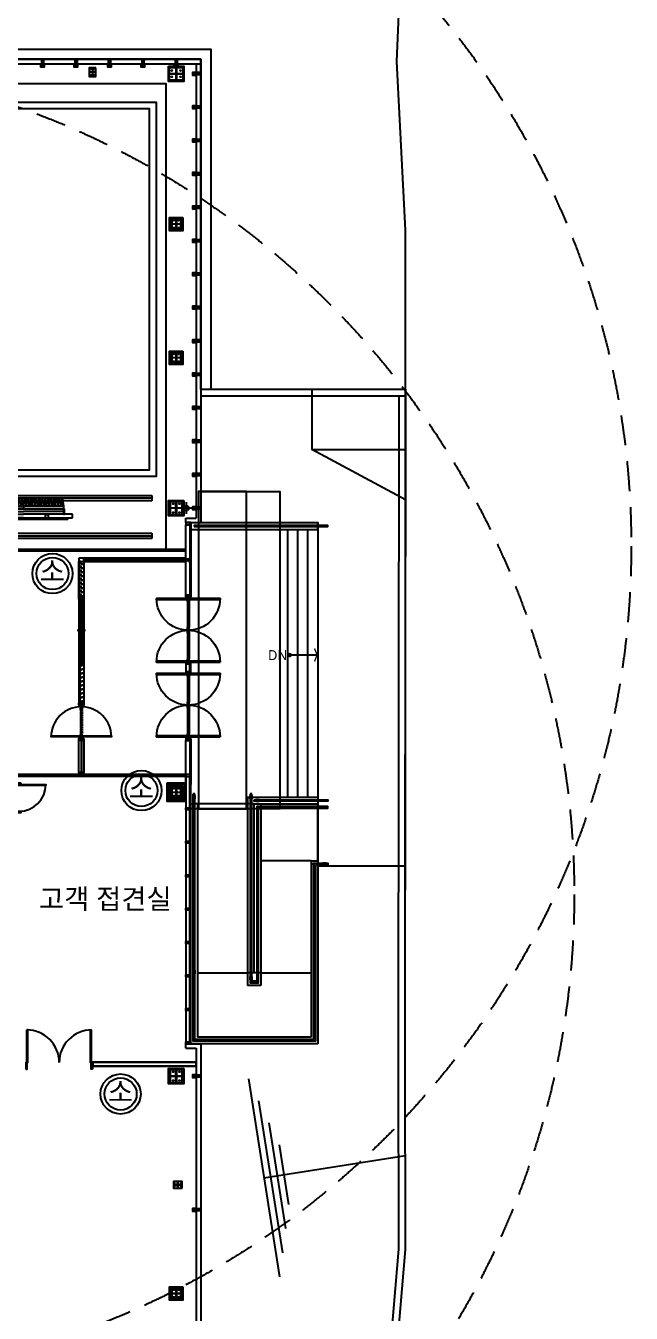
# Model space of a CAD drawing. Header units: millimetres. Extents: x 0 to 168200, y 0 to 118800.
# Drawn here: x 108000 to 126107, y 48807 to 87335 of the extents above; entities that cross this region are included whole.
import ezdxf
from ezdxf.enums import TextEntityAlignment as Align

# ---------------------------------------------------------------- set-up
doc = ezdxf.new("R2010")
doc.units = ezdxf.units.MM
doc.header["$LTSCALE"] = 200
for name, pattern in [('AUDIT_I_240418201134-0', [0.35, 0.25, -0.1]), ('CEN-GAUN', [32.2, 30, -1, 0.2, -1]), ('HID', [2.3, 1.5, -0.8]), ('HIDDEN', [0.375, 0.25, -0.125]), ('XR-PLAN$0$XR-plan(생기품질센터)$0$A31-지상01층평면도$0$$0$HIDDEN', [2, 1, -1])]:
    doc.linetypes.add(name, pattern=pattern)
for name, color, linetype in [('$A-DOOR', 252, 'AUDIT_I_240418201134-0'), ('AA-WAXM-FRAM', 7, 'Continuous'), ('BACK', 8, 'Continuous'), ('CEN', 1, 'CEN-GAUN'), ('H', 2, 'Continuous')]:
    doc.layers.add(name, color=color, linetype=linetype)
doc.styles.add('돋움', font='')
doc.styles.add('스타일1', font='')
doc.styles.get('돋움').set_extended_font_data('Dotum')
doc.styles.get('스타일1').set_extended_font_data('Malgun Gothic')

# ---------------------------------------------------------------- blocks, each defined once
blk = doc.blocks.new('D-2000')
at = {"layer": 'BACK'}
for p, q in [((30, 200), (30, 1170)), ((1970, 200), (1970, 1170))]:
    blk.add_line(p, q, dxfattribs=at)
for points in [[(30, 200), (65, 200), (65, 1170), (30, 1170)], [(1970, 200), (1935, 200), (1935, 1170), (1970, 1170)], [(0, 0), (45, 0), (45, 0), (45, 0), (45, 170), (30, 170), (30, 200), (0, 200), (0, 0)], [(2000, 0), (1955, 0), (1955, 0), (1955, 0), (1955, 170), (1970, 170), (1970, 200), (2000, 200), (2000, 0)]]:
    blk.add_lwpolyline(points, dxfattribs=at)
for centre, start, end in [((30, 200), 0, 90), ((1970, 200), 90, 180)]:
    blk.add_arc(centre, 970, start, end, dxfattribs=at)
blk = doc.blocks.new('emc chamber door')
at = {"layer": 'BACK'}
for p, q in [((5485, 1858), (5528, 2105)), ((5571, 1858), (5529, 2105)), ((5571, 1858), (5614, 2105)), ((5657, 1858), (5615, 2105)), ((5657, 1858), (5700, 2105)), ((5743, 1858), (5701, 2105)), ((5743, 1858), (5786, 2105)), ((5829, 1858), (5787, 2105)), ((5829, 1858), (5872, 2105)), ((5915, 1858), (5873, 2105)), ((5915, 1858), (5958, 2105)), ((6001, 1858), (5959, 2105)), ((6001, 1858), (6044, 2105)), ((6087, 1858), (6045, 2105)), ((6087, 1858), (6130, 2105)), ((6173, 1858), (6131, 2105)), ((6173, 1858), (6216, 2105)), ((6259, 1858), (6217, 2105)), ((6259, 1858), (6302, 2105)), ((6345, 1858), (6303, 2105)), ((6345, 1858), (6388, 2105)), ((6431, 1858), (6389, 2105)), ((6431, 1858), (6474, 2105)), ((6517, 1858), (6475, 2105)), ((6517, 1858), (6560, 2105)), ((6603, 1858), (6561, 2105)), ((6603, 1858), (6646, 2105)), ((6689, 1858), (6647, 2105)), ((6689, 1858), (6732, 2105)), ((6775, 1858), (6733, 2105)), ((6775, 1858), (6818, 2105)), ((6861, 1858), (6819, 2105)), ((6861, 1858), (6904, 2105)), ((6947, 1858), (6905, 2105)), ((6947, 1858), (6990, 2105)), ((7033, 1858), (6991, 2105)), ((7033, 1858), (7076, 2105)), ((7119, 1858), (7077, 2105)), ((7119, 1858), (7162, 2105)), ((7205, 1858), (7163, 2105)), ((7205, 1858), (7248, 2105)), ((7291, 1858), (7249, 2105)), ((7291, 1858), (7334, 2105)), ((7377, 1858), (7335, 2105)), ((7377, 1858), (7420, 2105)), ((7463, 1858), (7421, 2105)), ((7463, 1858), (7506, 2105)), ((7549, 1858), (7507, 2105)), ((7549, 1858), (7592, 2105)), ((7635, 1858), (7593, 2105)), ((7635, 1858), (7678, 2105)), ((7721, 1858), (7679, 2105)), ((7721, 1858), (7764, 2105)), ((7807, 1858), (7765, 2105)), ((7807, 1858), (7850, 2105)), ((7893, 1858), (7851, 2105)), ((5231, 1515), (5231, 1624)), ((5231, 1624), (6689, 1624)), ((5466, 1775), (6689, 1775)), ((5466, 1775), (5494, 1775)), ((5466, 1624), (5466, 1775)), ((5494, 1624), (5466, 1624)), ((5485, 1858), (6689, 1858)), ((5485, 1775), (5485, 1858)), ((6689, 1775), (5485, 1775)), ((5494, 1775), (5494, 1624)), ((5494, 1698), (6689, 1698)), ((6034, 1613), (5953, 1613)), ((5953, 1613), (5953, 1468)), ((6034, 1468), (6034, 1613)), ((7893, 1858), (6689, 1858)), ((6689, 1858), (6689, 1775)), ((6689, 1858), (6689, 1775)), ((7913, 1775), (6689, 1775)), ((6689, 1775), (7893, 1775)), ((7884, 1698), (6689, 1698)), ((8147, 1624), (6689, 1624)), ((7345, 1468), (7345, 1613)), ((7345, 1613), (7425, 1613)), ((7425, 1613), (7425, 1468)), ((7913, 1775), (7884, 1775)), ((7884, 1775), (7884, 1624)), ((7884, 1624), (7913, 1624)), ((7893, 1775), (7893, 1858)), ((7913, 1624), (7913, 1775)), ((8147, 1515), (8147, 1624)), ((5456, 1288), (0, 1288)), ((0, 1288), (0, 1127)), ((0, 1207), (5456, 1207)), ((2635, 965), (2678, 1212)), ((2721, 965), (2679, 1212)), ((2721, 965), (2764, 1212)), ((2807, 965), (2765, 1212)), ((2807, 965), (2850, 1212)), ((2893, 965), (2851, 1212)), ((2893, 965), (2936, 1212)), ((2979, 965), (2937, 1212)), ((2979, 965), (3022, 1212)), ((3065, 965), (3023, 1212)), ((3065, 965), (3108, 1212)), ((3151, 965), (3109, 1212)), ((3151, 965), (3194, 1212)), ((3237, 965), (3195, 1212)), ((3237, 965), (3280, 1212)), ((3323, 965), (3281, 1212)), ((3323, 965), (3366, 1212)), ((3409, 965), (3367, 1212)), ((3409, 965), (3452, 1212)), ((3495, 965), (3453, 1212)), ((3495, 965), (3538, 1212)), ((3581, 965), (3539, 1212)), ((3581, 965), (3624, 1212)), ((3667, 965), (3625, 1212)), ((3667, 965), (3710, 1212)), ((3753, 965), (3711, 1212)), ((3753, 965), (3796, 1212)), ((3839, 965), (3797, 1212)), ((3839, 965), (3882, 1212)), ((3925, 965), (3883, 1212)), ((3925, 965), (3968, 1212)), ((4011, 965), (3969, 1212)), ((4011, 965), (4054, 1212)), ((4097, 965), (4055, 1212)), ((4097, 965), (4140, 1212)), ((4183, 965), (4141, 1212)), ((4183, 965), (4226, 1212)), ((4269, 965), (4227, 1212)), ((4269, 965), (4312, 1212)), ((4355, 965), (4313, 1212)), ((4355, 965), (4398, 1212)), ((4441, 965), (4399, 1212)), ((4441, 965), (4484, 1212)), ((4527, 965), (4485, 1212)), ((4527, 965), (4570, 1212)), ((4613, 965), (4571, 1212)), ((4613, 965), (4656, 1212)), ((4699, 965), (4657, 1212)), ((4699, 965), (4742, 1212)), ((4785, 965), (4743, 1212)), ((4785, 965), (4828, 1212)), ((4871, 965), (4829, 1212)), ((4871, 965), (4914, 1212)), ((4957, 965), (4915, 1212)), ((4957, 965), (5000, 1212)), ((5043, 965), (5001, 1212)), ((6689, 1515), (5231, 1515)), ((5662, 1403), (5361, 1403)), ((5361, 1403), (5361, 1207)), ((5361, 1207), (5456, 1207)), ((8015, 1515), (5364, 1515)), ((5364, 1461), (5364, 1515)), ((5364, 1461), (8015, 1461)), ((5456, 619), (5456, 1390)), ((5456, 1390), (5574, 1390)), ((5574, 1390), (5574, 619)), ((8080, 1288), (5574, 1288)), ((5574, 1207), (7814, 1207)), ((5574, 1207), (5662, 1207)), ((5662, 1207), (5662, 1403)), ((5953, 1468), (6034, 1468)), ((6689, 1515), (8147, 1515)), ((7425, 1468), (7345, 1468)), ((7726, 1207), (7726, 1403)), ((7726, 1403), (8027, 1403)), ((7814, 1207), (7726, 1207)), ((7932, 1390), (7814, 1390)), ((7814, 1390), (7814, 619)), ((7932, 619), (7932, 1390)), ((7932, 1207), (8080, 1207)), ((8027, 1207), (7932, 1207)), ((8015, 1461), (8015, 1515)), ((8027, 1403), (8027, 1207)), ((8187, 1353), (8080, 1353)), ((8080, 1353), (8080, 610)), ((8187, 1353), (8187, 610)), ((8800, 1288), (8187, 1288)), ((8800, 1207), (8187, 1207)), ((8800, 1127), (8800, 1288)), ((0, 1127), (5456, 1127)), ((2616, 882), (3839, 882)), ((2616, 882), (2644, 882)), ((2616, 731), (2616, 882)), ((2635, 965), (3839, 965)), ((2635, 882), (2635, 965)), ((3839, 882), (2635, 882)), ((2644, 882), (2644, 731)), ((2644, 805), (3839, 805)), ((5043, 965), (3839, 965)), ((3839, 965), (3839, 882)), ((3839, 965), (3839, 882)), ((5063, 882), (3839, 882)), ((3839, 882), (5043, 882)), ((5034, 805), (3839, 805)), ((5063, 882), (5034, 882)), ((5034, 882), (5034, 731)), ((5043, 882), (5043, 965)), ((5063, 731), (5063, 882)), ((5574, 1127), (7814, 1127)), ((5893, 1087), (5574, 1087)), ((5574, 1087), (5574, 1001)), ((5574, 1001), (5893, 1002)), ((5657, 983), (5657, 692)), ((7731, 983), (5657, 983)), ((5657, 983), (5657, 875)), ((5657, 778), (5738, 875)), ((5657, 875), (7731, 875)), ((5893, 1002), (5893, 1087)), ((5893, 1068), (7501, 1068)), ((5893, 1021), (5893, 1068)), ((7501, 1021), (5893, 1021)), ((7501, 1087), (7814, 1087)), ((7501, 1002), (7501, 1087)), ((7501, 1068), (7501, 1021)), ((7814, 1001), (7501, 1002)), ((7731, 778), (7650, 875)), ((7731, 983), (7731, 692)), ((7731, 875), (7731, 983)), ((7814, 1087), (7814, 1001)), ((7932, 1127), (8080, 1127)), ((8187, 1127), (8800, 1127)), ((2381, 621), (2381, 731)), ((2381, 731), (3839, 731)), ((3839, 621), (2381, 621)), ((5164, 621), (2514, 621)), ((2514, 568), (2514, 621)), ((2514, 568), (5164, 568)), ((2644, 731), (2616, 731)), ((3183, 720), (3103, 720)), ((3103, 720), (3103, 575)), ((3103, 575), (3183, 575)), ((3183, 575), (3183, 720)), ((5297, 731), (3839, 731)), ((3839, 621), (5297, 621)), ((4495, 575), (4495, 720)), ((4495, 720), (4575, 720)), ((4575, 575), (4495, 575)), ((4575, 720), (4575, 575)), ((5034, 731), (5063, 731)), ((5071, 289), (5071, 396)), ((7865, 396), (5071, 396)), ((5164, 568), (5164, 621)), ((5297, 621), (5297, 731)), ((5574, 619), (5425, 619)), ((5425, 619), (5425, 448)), ((5425, 448), (7962, 448)), ((5574, 619), (5456, 619)), ((5657, 692), (5574, 619)), ((5574, 619), (5740, 448)), ((7814, 619), (7648, 448)), ((7731, 692), (7814, 619)), ((7814, 619), (7962, 619)), ((7814, 619), (7932, 619)), ((7962, 619), (7962, 448)), ((5414, 161), (0, 161)), ((0, 161), (0, 0)), ((5414, 80), (0, 80)), ((0, 0), (5414, 0)), ((7865, 289), (5071, 289)), ((5414, 289), (5414, -96)), ((5580, -96), (5580, 289)), ((5964, 161), (5580, 161)), ((7807, 80), (5580, 80)), ((5580, 0), (7807, 0)), ((5964, 289), (6079, 289)), ((5964, 80), (5964, 289)), ((6079, 80), (5964, 80)), ((6079, 289), (6079, 80)), ((6764, 161), (6079, 161)), ((6764, 289), (6879, 289)), ((6764, 80), (6764, 289)), ((6879, 80), (6764, 80)), ((6879, 289), (6879, 80)), ((7550, 161), (6879, 161)), ((7550, 289), (7665, 289)), ((7550, 80), (7550, 289)), ((7665, 80), (7550, 80)), ((7665, 289), (7665, 80)), ((7807, 161), (7665, 161)), ((7807, -96), (7807, 289)), ((7974, 307), (7974, -96)), ((8800, 161), (7974, 161)), ((8800, 80), (7974, 80)), ((7974, 0), (8800, 0)), ((8800, 0), (8800, 161)), ((5414, -96), (5580, -96)), ((7974, -96), (7807, -96))]:
    blk.add_line(p, q, dxfattribs=at)
for centre in [(5474, 569), (5474, 486), (5560, 569), (5560, 486), (7827, 569), (7827, 486), (7914, 569), (7914, 486)]:
    blk.add_circle(centre, 19.3, dxfattribs=at)
for radius in [322, 215]:
    blk.add_arc((7865, 610), radius, 270, 0, dxfattribs=at)
blk = doc.blocks.new('D-900C')
at = {"layer": 'BACK'}
for points in [[(820, 800), (850, 800), (850, -800), (820, -800)], [(50, -50), (0, -50), (0, 50), (50, 50)], [(900, -50), (850, -50), (850, 50), (900, 50)]]:
    blk.add_lwpolyline(points, close=True, dxfattribs=at)
blk.add_arc((850, 0), 800, 90, 270, dxfattribs=at)
blk = doc.blocks.new('BOLT1')
at = {"layer": 'BACK', "linetype": 'HIDDEN'}
for p, q in [((10, 209), (5, 209)), ((5, -31), (5, 209)), ((7, 219), (6, 209)), ((6, -46), (6, 209)), ((10, 222), (7, 219)), ((9, 210), (7, 219)), ((10, 219), (8, 220)), ((10, 219), (9, 210)), ((10, 222), (10, 209)), ((10, 222), (13, 219)), ((10, 209), (15, 203)), ((13, 219), (15, 209)), ((16, 209), (15, 209)), ((15, -46), (15, 209)), ((16, -31), (16, 209)), ((6, -46), (0, -52)), ((21, -52), (0, -52)), ((16, -31), (5, -31)), ((15, -46), (6, -46)), ((15, -46), (21, -52))]:
    blk.add_line(p, q, dxfattribs=at)
at = {"layer": 'BACK'}
blk.add_line((10, -67), (10, 228), dxfattribs=at)
blk = doc.blocks.new('SQ-PIPE-100X100X4.5T')
at = {"layer": 'BACK'}
for p, q in [((-89, 8), (46, 8)), ((50, 46), (142, -46)), ((50, -46), (142, 46)), ((-89, -8), (46, -8))]:
    blk.add_line(p, q, dxfattribs=at)
for points in [[(46, -50), (146, -50), (146, 50), (46, 50)], [(50, -46), (142, -46), (142, 46), (50, 46)]]:
    blk.add_lwpolyline(points, close=True, dxfattribs=at)
blk.add_circle((-69, 0), 7.5, dxfattribs=at)
blk.add_arc((-102, 0), 15.1, 330.1372, 29.8628, dxfattribs=at)
at = {"layer": 'BACK', "extrusion": (0, 0, -1), "yscale": 0.6121869552298449, "zscale": -0.6121869552298449, "rotation": 90}
for p, xscale in [((31, 23), 0.6121869552298449), ((31, -23), -0.6121869552298449)]:
    blk.add_blockref('BOLT1', p, dxfattribs=dict(at, xscale=xscale))
blk = doc.blocks.new('X-PIPE-1PL')
at = {"layer": 'AA-WAXM-FRAM', "xscale": -1, "rotation": 90}
for p in [(67000, 346), (68000, 346), (69000, 346), (70000, 346), (71000, 346)]:
    blk.add_blockref('SQ-PIPE-100X100X4.5T', p, dxfattribs=at)
at = {"layer": 'AA-WAXM-FRAM', "xscale": -1}
for p in [(71646, 0), (71646, -1000), (71646, -2000), (71646, -3000), (71646, -4000), (71646, -5000), (71646, -6000), (71646, -7000), (71646, -8000), (71646, -9000), (71646, -10000), (71646, -11000), (71646, -12000), (71646, -13000), (71646, -30000), (71646, -34000)]:
    blk.add_blockref('SQ-PIPE-100X100X4.5T', p, dxfattribs=at)
blk = doc.blocks.new('1층 창문-1')
at = {"layer": 'BACK'}
for p, q in [((112785, 64930), (112785, 64870)), ((112935, 64930), (112785, 64930)), ((112785, 64870), (112911, 64870)), ((112911, 64870), (112911, 64930)), ((112911, 64900), (112935, 64900)), ((112935, 64900), (112935, 64930)), ((112911, 63900), (112935, 63900)), ((112911, 62900), (112935, 62900)), ((112911, 61900), (112935, 61900)), ((112911, 60900), (112935, 60900)), ((112911, 59900), (112935, 59900)), ((112911, 58900), (112935, 58900)), ((112911, 57900), (112935, 57900)), ((112785, 56930), (112911, 56930)), ((112785, 56870), (112785, 56930)), ((112935, 56870), (112785, 56870)), ((112911, 56930), (112911, 56870)), ((112911, 56900), (112935, 56900)), ((112935, 56900), (112935, 56870))]:
    blk.add_line(p, q, dxfattribs=at)
at = {"layer": 'BACK', "linetype": 'Continuous'}
blk.add_line((112785, 64870), (112785, 56930), dxfattribs=at)
at = {"layer": 'BACK', "linetype": 'Continuous', "ltscale": 2}
for p, q in [((112911, 56900), (112911, 64900)), ((112935, 56900), (112935, 64900))]:
    blk.add_line(p, q, dxfattribs=at)
at = {"layer": 'BACK'}
for points in [[(112785, 63870), (112785, 63930), (112911, 63930), (112911, 63870)], [(112785, 62870), (112785, 62930), (112911, 62930), (112911, 62870)], [(112785, 61870), (112785, 61930), (112911, 61930), (112911, 61870)], [(112785, 60870), (112785, 60930), (112911, 60930), (112911, 60870)], [(112785, 59870), (112785, 59930), (112911, 59930), (112911, 59870)], [(112785, 58870), (112785, 58930), (112911, 58930), (112911, 58870)], [(112785, 57870), (112785, 57930), (112911, 57930), (112911, 57870)]]:
    blk.add_lwpolyline(points, close=True, dxfattribs=at)
blk = doc.blocks.new('D-2000C_AD')
at = {"layer": 'BACK'}
for points in [[(50, 950), (80, 950), (80, -950), (50, -950)], [(1920, 950), (1950, 950), (1950, -950), (1920, -950)], [(50, -75), (0, -75), (0, 75), (50, 75)], [(2000, -75), (1950, -75), (1950, 75), (2000, 75)]]:
    blk.add_lwpolyline(points, close=True, dxfattribs=at)
for centre, start, end in [((50, 0), 270, 90), ((1950, 0), 90, 270)]:
    blk.add_arc(centre, 950, start, end, dxfattribs=at)
blk = doc.blocks.new('HIDDENBAR-CEN')
at = {"layer": 'BACK'}
blk.add_line((0, 126), (0, 150), dxfattribs=at)
blk.add_lwpolyline([(30, 0), (-30, 0), (-30, 126), (30, 126)], close=True, dxfattribs=at)
blk = doc.blocks.new('HIDDENBAR-EDG')
at = {"layer": 'BACK'}
for p, q in [((0, 126), (60, 126)), ((0, 0), (0, 126)), ((60, 0), (0, 0)), ((30, 126), (30, 150)), ((30, 150), (60, 150)), ((60, 150), (60, 0))]:
    blk.add_line(p, q, dxfattribs=at)
blk = doc.blocks.new('A$C415a042e')
at = {"layer": 'BACK'}
h = blk.add_hatch(dxfattribs=at)
h.set_pattern_fill('ANSI37', color=256, scale=0.5, style=0)
h.set_pattern_definition([(315, (-3426604.3902, -1209996.1057), (-1.1225320151, -1.1225320151), []), (225, (-3426604.3902, -1209996.1057), (-1.1225320151, 1.1225320151), [])])
h.paths.add_polyline_path([(29, 1008), (29, 1014), (22, 1014), (22, 1015), (34, 1015, 0.33913)])
h.paths.add_polyline_path([(11, 1015), (22, 1015), (22, 1014), (17, 1014), (17, 1008, 0.33913)])
h = blk.add_hatch(dxfattribs=at)
h.set_pattern_fill('ANSI37', color=256, scale=0.5, style=0)
h.set_pattern_definition([(315, (-3426464.3902, -1208408.958), (-1.1225320151, -1.1225320151), []), (225, (-3426464.3902, -1208408.958), (-1.1225320151, 1.1225320151), [])])
h.paths.add_polyline_path([(29, 255), (29, 249), (22, 249), (22, 248), (34, 248, -0.33913)])
h.paths.add_polyline_path([(11, 248), (22, 248), (22, 249), (17, 249), (17, 255, -0.33913)])
for p, q in [((0, 1015), (0, 1100)), ((45, 1015), (0, 1015)), ((0, 1015), (0, 248)), ((1, 1099), (1, 1016)), ((1, 1016), (44, 1016)), ((17, 1098), (17, 1103)), ((29, 1014), (17, 1014)), ((17, 249), (17, 1014)), ((18, 1105), (18, 1098)), ((18, 249), (18, 1014)), ((26, 1098), (26, 1105)), ((26, 249), (26, 1014)), ((28, 1103), (28, 1098)), ((29, 249), (29, 1014)), ((44, 1016), (44, 1099)), ((45, 1100), (45, 1015)), ((45, 1015), (45, 248)), ((45, 248), (0, 248)), ((0, 248), (0, 163)), ((1, 247), (44, 247)), ((1, 164), (1, 247)), ((29, 249), (17, 249)), ((17, 165), (17, 159)), ((18, 158), (18, 165)), ((26, 165), (26, 158)), ((28, 159), (28, 165)), ((44, 247), (44, 164)), ((45, 163), (45, 248))]:
    blk.add_line(p, q, dxfattribs=at)
for points in [[(1, 1016), (22, 1016), (22, 1026), (21, 1026), (21, 1017), (2, 1017), (2, 1097), (43, 1097), (43, 1017), (24, 1017), (24, 1026), (23, 1026), (23, 1016), (44, 1016), (44, 1098), (1, 1098)], [(26, 1098), (26, 1099), (19, 1099), (19, 1098)], [(1, 247), (22, 247), (22, 237), (21, 237), (21, 246), (2, 246), (2, 166), (43, 166), (43, 246), (24, 246), (24, 237), (23, 237), (23, 247), (44, 247), (44, 165), (1, 165)], [(26, 165), (26, 164), (19, 164), (19, 165)]]:
    blk.add_lwpolyline(points, close=True, dxfattribs=at)
for centre, radius, start, end in [((22, 1052), 53.1, 94.3181, 115.0576), ((22, 1052), 51.9, 95.7475, 114.2178), ((9, 1008), 7.15, 2.1571, 77.0905), ((-16, 1098), 35.9, 1.1253, 13.4073), ((-16, 1098), 35.4, 1.1396, 13.4283), ((-26, 1098), 47.2, 0.96, 11.8684), ((-26, 1098), 46.7, 0.9703, 11.8684), ((-26, 1098), 46.2, 0.9808, 11.8684), ((-26, 1098), 48.1, 0.9413, 11.7482), ((-26, 1098), 47.7, 0.9502, 11.8469), ((71, 1098), 48.1, 168.2518, 179.0587), ((71, 1098), 47.7, 168.1531, 179.0498), ((71, 1098), 47.2, 168.1316, 179.04), ((71, 1098), 46.7, 168.1316, 179.0297), ((71, 1098), 46.2, 168.1316, 179.0192), ((61, 1098), 35.9, 166.5927, 178.8747), ((61, 1098), 35.4, 166.5717, 178.8604), ((22, 1052), 53.1, 64.9424, 85.6819), ((22, 1052), 51.9, 65.7822, 84.2525), ((36, 1008), 7.15, 102.9095, 177.8429), ((22, 211), 53.1, 244.9424, 265.6819), ((22, 211), 51.9, 245.7822, 264.2525), ((9, 255), 7.15, 282.9095, 357.8429), ((-16, 165), 35.9, 346.5927, 358.8747), ((-16, 165), 35.4, 346.5717, 358.8604), ((-26, 165), 47.2, 348.1316, 359.04), ((-26, 165), 46.7, 348.1316, 359.0297), ((-26, 165), 46.2, 348.1316, 359.0192), ((-26, 165), 48.1, 348.2518, 359.0587), ((-26, 165), 47.7, 348.1531, 359.0498), ((71, 165), 48.1, 180.9413, 191.7482), ((71, 165), 47.7, 180.9502, 191.8469), ((71, 165), 47.2, 180.96, 191.8684), ((71, 165), 46.7, 180.9703, 191.8684), ((71, 165), 46.2, 180.9808, 191.8684), ((61, 165), 35.9, 181.1253, 193.4073), ((61, 165), 35.4, 181.1396, 193.4283), ((22, 211), 53.1, 274.3181, 295.0576), ((22, 211), 51.9, 275.7475, 294.2178), ((36, 255), 7.15, 182.1571, 257.0905)]:
    blk.add_arc(centre, radius, start, end, dxfattribs=at)
blk = doc.blocks.new('x-stu-1Fcol')
at = {"layer": 'BACK'}
for p, q in [((68610, 50), (68390, 50)), ((71050, -33360), (71050, -33140)), ((70853, -36500), (71153, -36500))]:
    blk.add_line(p, q, dxfattribs=at)
for points in [[(68600, 180), (68400, 180), (68400, -80), (68600, -80)], [(70770, 230), (71230, 230), (71230, -230), (70770, -230)], [(70800, 200), (71200, 200), (71200, -200), (70800, -200)], [(70800, 10), (70994, 10), (70994, -9), (70800, -9)], [(71007, 10), (71200, 10), (71200, -9), (71007, -9)], [(71200, -4300), (71200, -4700), (70800, -4700), (70800, -4300)], [(71150, -4350), (71150, -4650), (70850, -4650), (70850, -4350)], [(71006, -4350), (71006, -4495), (70994, -4495), (70994, -4350)], [(71006, -4505), (71006, -4650), (70994, -4650), (70994, -4505)], [(71200, -8300), (71200, -8700), (70800, -8700), (70800, -8300)], [(71150, -8350), (71150, -8650), (70850, -8650), (70850, -8350)], [(71006, -8350), (71006, -8495), (70994, -8495), (70994, -8350)], [(71006, -8505), (71006, -8650), (70994, -8650), (70994, -8505)], [(71230, -12770), (71230, -13230), (70770, -13230), (70770, -12770)], [(71200, -12800), (71200, -13200), (70800, -13200), (70800, -12800)], [(71010, -12800), (71010, -12993), (70991, -12993), (70991, -12800)], [(71010, -13006), (71010, -13200), (70991, -13200), (70991, -13006)], [(71200, -21300), (71200, -21700), (70800, -21700), (70800, -21300)], [(71150, -21350), (71150, -21650), (70850, -21650), (70850, -21350)], [(71006, -21350), (71006, -21495), (70994, -21495), (70994, -21350)], [(71006, -21505), (71006, -21650), (70994, -21650), (70994, -21505)], [(71230, -29770), (71230, -30230), (70770, -30230), (70770, -29770)], [(71200, -29800), (71200, -30200), (70800, -30200), (70800, -29800)], [(71010, -29800), (71010, -29993), (70991, -29993), (70991, -29800)], [(71010, -30006), (71010, -30200), (70991, -30200), (70991, -30006)], [(71180, -33350), (71180, -33150), (70920, -33150), (70920, -33350)], [(71200, -36300), (71200, -36700), (70800, -36700), (70800, -36300)], [(71150, -36350), (71150, -36650), (70850, -36650), (70850, -36350)], [(71006, -36350), (71006, -36495), (70994, -36495), (70994, -36350)], [(71006, -36505), (71006, -36650), (70994, -36650), (70994, -36505)]]:
    blk.add_lwpolyline(points, close=True, dxfattribs=at)
for points in [[(68550, -50), (68550, -41), (68516, -41, -0.414214), (68503, -28), (68503, 128, -0.414214), (68516, 141), (68550, 141), (68550, 150), (68450, 150), (68450, 141), (68484, 141, -0.414214), (68497, 128), (68497, -28, -0.414214), (68484, -41), (68450, -41), (68450, -50)], [(70800, -200), (70800, -179), (70972, -179, 0.414214), (70994, -157), (70994, 157, 0.414214), (70972, 179), (70800, 179), (70800, 200), (71200, 200), (71200, 179), (71029, 179, 0.414214), (71007, 157), (71007, -157, 0.414214), (71029, -179), (71200, -179), (71200, -200)], [(70850, -4350), (70865, -4350), (70865, -4477, 0.414214), (70883, -4495), (71117, -4495, 0.414214), (71135, -4477), (71135, -4350), (71150, -4350), (71150, -4650), (71135, -4650), (71135, -4523, 0.414214), (71117, -4505), (70883, -4505, 0.414214), (70865, -4523), (70865, -4650), (70850, -4650)], [(70850, -8350), (70865, -8350), (70865, -8477, 0.414214), (70883, -8495), (71117, -8495, 0.414214), (71135, -8477), (71135, -8350), (71150, -8350), (71150, -8650), (71135, -8650), (71135, -8523, 0.414214), (71117, -8505), (70883, -8505, 0.414214), (70865, -8523), (70865, -8650), (70850, -8650)], [(70800, -12800), (70821, -12800), (70821, -12971, 0.414214), (70843, -12993), (71157, -12993, 0.414214), (71179, -12971), (71179, -12800), (71200, -12800), (71200, -13200), (71179, -13200), (71179, -13028, 0.414214), (71157, -13006), (70843, -13006, 0.414214), (70821, -13028), (70821, -13200), (70800, -13200)], [(70850, -21350), (70865, -21350), (70865, -21477, 0.414214), (70883, -21495), (71117, -21495, 0.414214), (71135, -21477), (71135, -21350), (71150, -21350), (71150, -21650), (71135, -21650), (71135, -21523, 0.414214), (71117, -21505), (70883, -21505, 0.414214), (70865, -21523), (70865, -21650), (70850, -21650)], [(70800, -29800), (70821, -29800), (70821, -29971, 0.414214), (70843, -29993), (71157, -29993, 0.414214), (71179, -29971), (71179, -29800), (71200, -29800), (71200, -30200), (71179, -30200), (71179, -30028, 0.414214), (71157, -30006), (70843, -30006, 0.414214), (70821, -30028), (70821, -30200), (70800, -30200)], [(70950, -33300), (70959, -33300), (70959, -33266, -0.414214), (70972, -33253), (71128, -33253, -0.414214), (71141, -33266), (71141, -33300), (71150, -33300), (71150, -33200), (71141, -33200), (71141, -33234, -0.414214), (71128, -33247), (70972, -33247, -0.414214), (70959, -33234), (70959, -33200), (70950, -33200)], [(70850, -36350), (70865, -36350), (70865, -36477, 0.414214), (70883, -36495), (71117, -36495, 0.414214), (71135, -36477), (71135, -36350), (71150, -36350), (71150, -36650), (71135, -36650), (71135, -36523, 0.414214), (71117, -36505), (70883, -36505, 0.414214), (70865, -36523), (70865, -36650), (70850, -36650)]]:
    blk.add_lwpolyline(points, format="xyb", close=True, dxfattribs=at)
for centre, radius in [((68450, 50), 12), ((68550, 50), 12), ((70870, 94), 13.5), ((71130, 94), 13.5), ((70870, -94), 13.5), ((71130, -94), 13.5), ((70930, -4390), 11), ((70930, -4610), 11), ((71071, -4390), 11), ((71071, -4610), 11), ((70930, -8390), 11), ((71071, -8390), 11), ((70930, -8610), 11), ((71071, -8610), 11), ((70906, -12870), 13.5), ((71094, -12870), 13.5), ((70906, -13130), 13.5), ((71094, -13130), 13.5), ((70930, -21390), 11), ((71071, -21390), 11), ((70930, -21610), 11), ((71071, -21610), 11), ((70906, -29870), 13.5), ((71094, -29870), 13.5), ((70906, -30130), 13.5), ((71094, -30130), 13.5), ((71050, -33200), 12), ((71050, -33300), 12), ((70930, -36390), 11), ((70930, -36610), 11), ((71071, -36390), 11), ((71071, -36610), 11)]:
    blk.add_circle(centre, radius, dxfattribs=at)
at = {"layer": 'BACK', "style": '스타일1'}
blk.add_text('WC1', height=35, rotation=90, dxfattribs=at).set_placement((68440, 76))
blk.add_text('WC1', height=35, dxfattribs=at).set_placement((71076, -33190))
blk = doc.blocks.new('XR-PLAN$0$D-1000C')
at = {"layer": 'BACK'}
for points in [[(920, 900), (950, 900), (950, -900), (920, -900)], [(50, -50), (0, -50), (0, 50), (50, 50)], [(1000, -50), (950, -50), (950, 50), (1000, 50)]]:
    blk.add_lwpolyline(points, close=True, dxfattribs=at)
blk.add_arc((950, 0), 900, 90, 270, dxfattribs=at)
blk = doc.blocks.new('XR-PLAN$0$A$C27009beb')
at = {"layer": '$A-DOOR'}
h = blk.add_hatch(dxfattribs=at)
h.set_pattern_fill('ANSI37', color=5, scale=0.5, style=0)
h.set_pattern_definition([(315, (-3426604.3902, -1210206.1057), (-1.1225320151, -1.1225320151), []), (225, (-3426604.3902, -1210206.1057), (-1.1225320151, 1.1225320151), [])])
h.paths.add_polyline_path([(29, 798), (29, 804), (22, 804), (22, 805), (34, 805, 0.33913)])
h.paths.add_polyline_path([(11, 805), (22, 805), (22, 804), (17, 804), (17, 798, 0.33913)])
h = blk.add_hatch(dxfattribs=at)
h.set_pattern_fill('ANSI37', color=5, scale=0.5, style=0)
h.set_pattern_definition([(315, (-3426464.3902, -1208563.958), (-1.1225320151, -1.1225320151), []), (225, (-3426464.3902, -1208563.958), (-1.1225320151, 1.1225320151), [])])
h.paths.add_polyline_path([(29, 100), (29, 94), (22, 94), (22, 93), (34, 93, -0.33913)])
h.paths.add_polyline_path([(11, 93), (22, 93), (22, 94), (17, 94), (17, 100, -0.33913)])
for p, q in [((0, 805), (0, 890)), ((45, 805), (0, 805)), ((1, 889), (1, 806)), ((1, 806), (44, 806)), ((17, 888), (17, 893)), ((17, 94), (17, 804)), ((18, 895), (18, 888)), ((18, 94), (18, 804)), ((26, 888), (26, 895)), ((26, 94), (26, 804)), ((28, 893), (28, 888)), ((29, 94), (29, 804)), ((44, 806), (44, 889)), ((45, 890), (45, 805)), ((45, 93), (0, 93)), ((0, 93), (0, 8)), ((1, 92), (44, 92)), ((1, 9), (1, 92)), ((17, 10), (17, 4)), ((18, 3), (18, 10)), ((26, 10), (26, 3)), ((28, 4), (28, 10)), ((44, 92), (44, 9)), ((45, 8), (45, 93))]:
    blk.add_line(p, q, dxfattribs=at)
at = {"layer": '$A-DOOR', "color": 252}
for p, q in [((0, 805), (0, 93)), ((45, 805), (45, 93))]:
    blk.add_line(p, q, dxfattribs=at)
at = {"layer": '$A-DOOR', "color": 5}
for p, q in [((29, 804), (17, 804)), ((29, 94), (17, 94))]:
    blk.add_line(p, q, dxfattribs=at)
at = {"layer": '$A-DOOR'}
for points in [[(1, 806), (22, 806), (22, 816), (21, 816), (21, 807), (2, 807), (2, 887), (43, 887), (43, 807), (24, 807), (24, 816), (23, 816), (23, 806), (44, 806), (44, 888), (1, 888)], [(1, 92), (22, 92), (22, 82), (21, 82), (21, 91), (2, 91), (2, 11), (43, 11), (43, 91), (24, 91), (24, 82), (23, 82), (23, 92), (44, 92), (44, 10), (1, 10)]]:
    blk.add_lwpolyline(points, close=True, dxfattribs=at)
at = {"layer": '$A-DOOR', "color": 5}
for points in [[(26, 888), (26, 889), (19, 889), (19, 888)], [(26, 10), (26, 9), (19, 9), (19, 10)]]:
    blk.add_lwpolyline(points, close=True, dxfattribs=at)
at = {"layer": '$A-DOOR'}
for centre, radius, start, end in [((22, 842), 53.1, 94.3181, 115.0576), ((22, 842), 51.9, 95.7475, 114.2178), ((9, 798), 7.15, 2.1571, 77.0905), ((22, 842), 53.1, 64.9424, 85.6819), ((22, 842), 51.9, 65.7822, 84.2525), ((22, 56), 53.1, 244.9424, 265.6819), ((22, 56), 51.9, 245.7822, 264.2525), ((9, 100), 7.15, 282.9095, 357.8429), ((22, 56), 53.1, 274.3181, 295.0576), ((22, 56), 51.9, 275.7475, 294.2178)]:
    blk.add_arc(centre, radius, start, end, dxfattribs=at)
at = {"layer": '$A-DOOR', "color": 5}
for centre, radius, start, end in [((-16, 888), 35.9, 1.1253, 13.4073), ((-16, 888), 35.4, 1.1396, 13.4283), ((-26, 888), 47.2, 0.96, 11.8684), ((-26, 888), 46.7, 0.9703, 11.8684), ((-26, 888), 46.2, 0.9808, 11.8684), ((-26, 888), 48.1, 0.9413, 11.7482), ((-26, 888), 47.7, 0.9502, 11.8469), ((71, 888), 48.1, 168.2518, 179.0587), ((71, 888), 47.7, 168.1531, 179.0498), ((71, 888), 47.2, 168.1316, 179.04), ((71, 888), 46.7, 168.1316, 179.0297), ((71, 888), 46.2, 168.1316, 179.0192), ((61, 888), 35.9, 166.5927, 178.8747), ((61, 888), 35.4, 166.5717, 178.8604), ((36, 798), 7.15, 102.9095, 177.8429), ((-16, 10), 35.9, 346.5927, 358.8747), ((-16, 10), 35.4, 346.5717, 358.8604), ((-26, 10), 47.2, 348.1316, 359.04), ((-26, 10), 46.7, 348.1316, 359.0297), ((-26, 10), 46.2, 348.1316, 359.0192), ((-26, 10), 48.1, 348.2518, 359.0587), ((-26, 10), 47.7, 348.1531, 359.0498), ((71, 10), 48.1, 180.9413, 191.7482), ((71, 10), 47.7, 180.9502, 191.8469), ((71, 10), 47.2, 180.96, 191.8684), ((71, 10), 46.7, 180.9703, 191.8684), ((71, 10), 46.2, 180.9808, 191.8684), ((61, 10), 35.9, 181.1253, 193.4073), ((61, 10), 35.4, 181.1396, 193.4283), ((36, 100), 7.15, 182.1571, 257.0905)]:
    blk.add_arc(centre, radius, start, end, dxfattribs=at)
blk = doc.blocks.new('%%P150RD')
at = {"layer": 'BACK'}
for p, q in [((-175, 0), (175, 0)), ((0, 175), (0, -175))]:
    blk.add_line(p, q, dxfattribs=at)
blk.add_circle((0, 0), 75, dxfattribs=at)

msp = doc.modelspace()

# ---------------------------------------------------------------- linework, layer by layer
at = {"layer": 'BACK'}
for p, q in [((73500, 86335), (113235, 86335)), ((113235, 86335), (113235, 72465)), ((73500, 86200), (113235, 86200)), ((113100, 86200), (113100, 72600)), ((116554.3, 76450), (116558.6, 74650)), ((116558.6, 74650), (119360.2, 74650)), ((119360.7, 73150), (116558.6, 74650)), ((112785, 72600), (113100, 72600)), ((112785, 72465), (112785, 72600)), ((112785, 72600), (113100, 72600)), ((112785, 72465), (112785, 72600)), ((112785, 72465), (113235, 72465)), ((112911, 72435), (112911, 70275)), ((112935, 72435), (112935, 70275)), ((116735, 72265), (116735, 72465)), ((112785, 70305), (112785, 72405)), ((115835, 64250), (115835, 72265)), ((116135, 64250), (116135, 72265)), ((116435, 64250), (116435, 72265)), ((109585, 70235), (109585, 71305)), ((109610, 70235), (109610, 71305)), ((109620, 70235), (109620, 71305)), ((109735, 71405), (112785, 71405)), ((112785, 71405), (109735, 71405)), ((111230, 71360), (109735, 71360)), ((111230, 71350), (109735, 71350)), ((109735, 71305), (112785, 71305)), ((112785, 71305), (109735, 71305)), ((109735, 71305), (109735, 67065)), ((112785, 71360), (111290, 71360)), ((112785, 71350), (111290, 71350)), ((112785, 71405), (112785, 71305)), ((112785, 71320), (112785, 71290)), ((112911, 71260), (112911, 71350)), ((112935, 71260), (112935, 71350)), ((109610, 70235), (109585, 70235)), ((109585, 70175), (109585, 70235)), ((109585, 70175), (109645, 70175)), ((109585, 70175), (109585, 68295)), ((109595, 69235), (109595, 70175)), ((109610, 70220), (109610, 70235)), ((109620, 70220), (109610, 70220)), ((109645, 70235), (109620, 70235)), ((109620, 70220), (109620, 70235)), ((109645, 70175), (109645, 70235)), ((109651, 70235), (109651, 69235)), ((109651, 70235), (109683, 70235)), ((109683, 70235), (109683, 69235)), ((109785, 69235), (109535, 69235)), ((109595, 69235), (109595, 68295)), ((109683, 69235), (109651, 69235)), ((109585, 68295), (109645, 68295)), ((109585, 68295), (109585, 68235)), ((109610, 68235), (109585, 68235)), ((109585, 68235), (109585, 67065)), ((109620, 68250), (109610, 68250)), ((109610, 68250), (109610, 68235)), ((109610, 68235), (109610, 67065)), ((109620, 68250), (109620, 68235)), ((109645, 68235), (109620, 68235)), ((109620, 68235), (109620, 67065)), ((109645, 68295), (109645, 68235)), ((112785, 68245), (112785, 68005)), ((112911, 68005), (112911, 68245)), ((112935, 68005), (112935, 68245)), ((115895, 68508.1), (116735, 68506)), ((109585, 64990), (109585, 65945)), ((109654.2, 65960), (109654.2, 64990)), ((109664.2, 65960), (109664.2, 64990)), ((109735, 65945), (109735, 64990)), ((112785, 64660), (112785, 65945)), ((112911, 65975), (112911, 64630)), ((112935, 65975), (112935, 64630)), ((113060, 64350), (113010, 64350)), ((112935, 64050), (113010, 64050)), ((112935, 64050), (113010, 64050)), ((113135, 64050), (113135, 57070)), ((114635, 64250), (114635, 58615)), ((114635, 64250), (116735, 64250)), ((114835, 64050), (116735, 64050)), ((114835, 58990), (114835, 64050)), ((115035, 64050), (115035, 58615)), ((116735, 63975), (116735, 64050)), ((116735, 63975), (116735, 64050)), ((116735, 62350), (116735, 63925)), ((116535, 62350), (116735, 62350)), ((116535, 62350), (116535, 57070)), ((116735, 62350), (116735, 62275)), ((116735, 62225), (116735, 56870)), ((116735, 62200), (119352.9, 62200)), ((114835, 58990), (114635, 58990)), ((115035, 58990), (114835, 58990)), ((115035, 58615), (114635, 58615)), ((116535, 57070), (113135, 57070)), ((112785, 56870), (113235, 56870)), ((112785, 56735), (112785, 56870)), ((112785, 56735), (113100, 56735)), ((116735, 56870), (112935, 56870)), ((113100, 56735), (113100, 42600)), ((113235, 56870), (113235, 42465)), ((114658.5, 55824.4), (115588.6, 49897)), ((114964.6, 55163.9), (115677.7, 50619.5)), ((115270.7, 54503.4), (115766.7, 51342)), ((115270.7, 54503.4), (115766.7, 51342)), ((115576.8, 53842.8), (115855.8, 52064.6)), ((115123.5, 52860.7), (119353.8, 53524.5))]:
    msp.add_line(p, q, dxfattribs=at)
for points in [[(77372.4, 38712.8), (85278.5, 38804.1), (94144.1, 38813.2), (101437.4, 38885.9), (107930.6, 38919.4), (108901.5, 39066.2), (115558, 41633.5, 0.271364), (119006.8, 46590.9), (119359.2, 50715.1), (119348.2, 56451), (119360.7, 74613.2), (119356.5, 81219.8), (119094.7, 86262.3), (119282, 90724.8), (119264.9, 95294.9), (119239.9, 103951.8), (119163.7, 112576), (118509.8, 114600)], [(115558, 41633.5, 0.271364), (119006.8, 46590.9), (119359.2, 50715.1), (119348.2, 56451), (119363.7, 76450), (113235, 76450)], [(113235, 56870), (113235, 40951.9), (115479.9, 41817.7, 0.2710986), (118807.5, 46607.2), (119159.1, 50723.4), (119148.2, 56450.9), (119163.6, 76250), (113235, 76250), (113235, 72465), (116735, 72465), (116735, 57370)], [(115474.1, 41815, 0.271398), (118807.5, 46607.2), (119159.1, 50723.4), (119148.2, 56450.9), (119163.6, 76250)]]:
    msp.add_lwpolyline(points, format="xyb", dxfattribs=at)
for points in [[(60930, 86635), (113535, 86635), (113535, 76450), (113235, 76450), (113235, 86335), (60930, 86335), (60930, 86635)], [(91200, 71675), (112200, 71675), (112200, 85600), (76200, 85600), (76200, 72600)], [(119363.6, 76250), (113235, 76250)], [(112935, 72465), (116735, 72465), (116735, 64250)], [(112935, 72265), (116735, 72265)], [(91200, 71675), (112785, 71675)], [(91200, 71625), (112785, 71625)], [(109651, 68235), (109651, 69235)], [(109683, 68235), (109683, 69235)], [(109651, 68235), (109683, 68235)], [(107775, 64880), (107775, 64930), (112785, 64930), (112785, 64880), (107775, 64880)], [(116660, 62225), (116660, 56945), (113010, 56945), (113010, 64350)], [(116610, 62275), (116610, 56995), (113060, 56995), (113060, 64350)], [(114710, 64350), (114710, 58690), (114960, 58690), (114960, 63925), (117035, 63925), (117035, 63975), (114910, 63975), (114910, 58740), (114760, 58740), (114760, 64350)], [(114760, 64350), (114710, 64350)], [(114760, 64350), (114710, 64350)], [(113135, 64050), (113060, 64050)], [(113135, 64050), (113060, 64050)], [(114635, 64050), (113135, 64050)], [(114710, 64050), (114635, 64050)], [(114710, 64050), (114635, 64050)], [(114835, 64050), (114760, 64050)], [(116535, 62350), (115035, 62350)], [(116610, 62225), (116610, 62225), (116610, 62275), (117035, 62275), (117035, 62225), (116660, 62225)], [(113135, 58990), (114635, 58990)], [(115035, 58990), (116535, 58990)], [(113100, 56325), (113100, 56200), (110000, 56200), (110000, 56325), (113100, 56325)], [(113100, 56262.5), (113096, 56262.5), (113096, 56321), (110004, 56321), (110004, 56204), (113096, 56204), (113096, 56262.5), (113100, 56262.5)]]:
    msp.add_lwpolyline(points, dxfattribs=at)
for points in [[(91700, 76458.3), (91700, 85050.3), (111900, 85050.3), (111900, 73850.3), (91700, 73850.3), (91700, 75258.3), (91900, 75258.3), (91900, 74050.3), (111700, 74050.3), (111700, 84850.3), (91900, 84850.3), (91900, 76458.3)], [(114600, 73400), (113167.5, 73400), (113167.5, 63900), (114600, 63900)], [(113035, 72347), (117035, 72347), (117035, 72383), (113035, 72383)], [(113085, 72347), (113085, 72383), (113185, 72383), (113185, 72347)], [(116985, 72347), (116985, 72383), (116885, 72383), (116885, 72347)], [(109585, 71405), (109585, 71305), (109610, 71305), (109610, 71320), (109620, 71320), (109620, 71305), (109735, 71305), (109735, 71405)], [(109585, 67005), (109585, 67065), (109610, 67065), (109610, 67050), (109620, 67050), (109620, 67065), (109735, 67065), (109735, 67005)], [(109735, 66005), (109735, 65945), (109664.2, 65945), (109664.2, 65960), (109654.2, 65960), (109654.2, 65945), (109585, 65945), (109585, 66005)], [(109735, 64930), (109735, 64990), (109664.2, 64990), (109664.2, 64975), (109654.2, 64975), (109654.2, 64990), (109585, 64990), (109585, 64930)], [(112225, 64675), (112775, 64675), (112775, 64125), (112225, 64125)], [(112237.5, 64662.5), (112762.5, 64662.5), (112762.5, 64137.5), (112237.5, 64137.5)], [(112250, 64650), (112750, 64650), (112750, 64150), (112250, 64150)], [(113060, 64200), (113010, 64200), (113010, 64300), (113060, 64300)], [(114760, 64200), (114710, 64200), (114710, 64300), (114760, 64300)], [(114835, 64168), (117035, 64168), (117035, 64132), (114835, 64132)], [(114885, 64168), (114885, 64132), (114985, 64132), (114985, 64168)], [(116985, 64168), (116985, 64132), (116885, 64132), (116885, 64168)], [(116985, 63925), (116985, 63975), (116885, 63975), (116885, 63925)], [(116985, 62225), (116985, 62275), (116885, 62275), (116885, 62225)], [(113060, 58962.9), (113010, 58962.9), (113010, 59062.9), (113060, 59062.9)], [(116610, 58962.9), (116660, 58962.9), (116660, 59062.9), (116610, 59062.9)], [(114760, 58787.9), (114710, 58787.9), (114710, 58887.9), (114760, 58887.9)], [(114910, 58787.9), (114960, 58787.9), (114960, 58887.9), (114910, 58887.9)]]:
    msp.add_lwpolyline(points, close=True, dxfattribs=at)
at = {"layer": 'BACK', "ltscale": 2}
msp.add_lwpolyline([(113235, 73400), (115600, 73400), (115600, 63900), (112915, 63900)], dxfattribs=at)
at = {"layer": 'BACK', "linetype": 'XR-PLAN$0$XR-plan(생기품질센터)$0$A31-지상01층평면도$0$$0$HIDDEN', "ltscale": 0.3}
for points in [[(109683, 70235), (109683, 71295), (109651, 71295), (109651, 70235)], [(109683, 68235), (109683, 67075), (109651, 67075), (109651, 68235)]]:
    msp.add_lwpolyline(points, dxfattribs=at)
at = {"layer": 'BACK', "linetype": 'Continuous'}
msp.add_lwpolyline([(111230, 71305), (111290, 71305), (111290, 71405), (111230, 71405)], close=True, dxfattribs=at)
at = {"layer": 'BACK', "const_width": 66.7}
msp.add_lwpolyline([(115895, 68537.3, 1), (115895, 68470.6, 1)], format="xyb", close=True, dxfattribs=at)
at = {"layer": 'BACK', "ltscale": 253}
msp.add_lwpolyline([(107775, 64890), (107776.6, 64890), (107776.6, 64881.6), (112783.4, 64881.6), (112783.4, 64928.4), (107776.6, 64928.4), (107776.6, 64920), (107775, 64920)], dxfattribs=at)
at = {"layer": 'BACK'}
for points in [[(116655, 68706), (116617.9, 68691.1), (116735, 68506), (116691.9, 68506)], [(116735, 68506), (116691.9, 68506), (116655, 68306), (116617.9, 68320.9)]]:
    msp.add_solid(points, dxfattribs=at)
at = {"layer": 'CEN', "linetype": 'HID', "ltscale": 3}
for centre in [(101107.5, 71765), (99402.9, 61340)]:
    msp.add_circle(centre, 25000, dxfattribs=at)
at = {"layer": 'H', "color": 1}
for centre in [(108798.4, 70941.9), (111458.8, 64448.9), (110836.6, 55368.4)]:
    msp.add_circle(centre, 600, dxfattribs=at)
at = {"layer": 'H'}
for centre in [(108798.4, 70941.9), (111458.8, 64448.9), (110836.6, 55368.4)]:
    msp.add_circle(centre, 480, dxfattribs=at)

# ---------------------------------------------------------------- block references
at = {"layer": 'BACK'}
for name, p in [('1층 창문-1', (0, 0)), ('X-PIPE-1PL', (41500, 85900)), ('x-stu-1Fcol', (41500, 85900)), ('A$C415a042e', (112837.5, 69088.5)), ('A$C415a042e', (112837.5, 68139.8)), ('A$C415a042e', (112837.5, 66848.5)), ('XR-PLAN$0$A$C27009beb', (109637.5, 66054.8)), ('A$C415a042e', (112837.5, 65899.8)), ('D-2000', (108000, 56115))]:
    msp.add_blockref(name, p, dxfattribs=at)
at = {"layer": 'BACK', "xscale": -1}
msp.add_blockref('emc chamber door', (111775, 71992.2), dxfattribs=at)
at = {"layer": 'BACK'}
for name, p, rotation in [('%%P150RD', (112805, 72900), 180), ('XR-PLAN$0$D-1000C', (109660, 67005), 270), ('D-900C', (107800, 63780), 90)]:
    msp.add_blockref(name, p, dxfattribs=dict(at, rotation=rotation))
at = {"layer": 'BACK', "linetype": 'Continuous', "xscale": -1, "rotation": 270}
for p in [(112785, 72405), (112785, 65945)]:
    msp.add_blockref('HIDDENBAR-EDG', p, dxfattribs=at)
at = {"layer": 'BACK', "linetype": 'Continuous', "rotation": 270}
for name, p in [('HIDDENBAR-CEN', (112785, 71350)), ('HIDDENBAR-EDG', (112785, 70305))]:
    msp.add_blockref(name, p, dxfattribs=at)
at = {"layer": 'BACK', "xscale": -1, "rotation": 270}
for p in [(112860, 68245), (112860, 66005)]:
    msp.add_blockref('D-2000C_AD', p, dxfattribs=at)

# ---------------------------------------------------------------- texts
at = {"layer": 'BACK', "style": '스타일1'}
msp.add_text('DN', height=300, dxfattribs=at).set_placement((115532.6, 68350.5), align=Align.CENTER)
msp.add_text('고객 접견실', height=600, dxfattribs=at).set_placement((110379.3, 61206.4), align=Align.MIDDLE_CENTER)
at = {"layer": 'H', "color": 1, "style": '돋움'}
for p in [(108419.1, 70708), (111079.6, 64215.1), (110457.3, 55134.6)]:
    msp.add_text('소', height=600, dxfattribs=at).set_placement(p)

doc.saveas('drawing.dxf')
